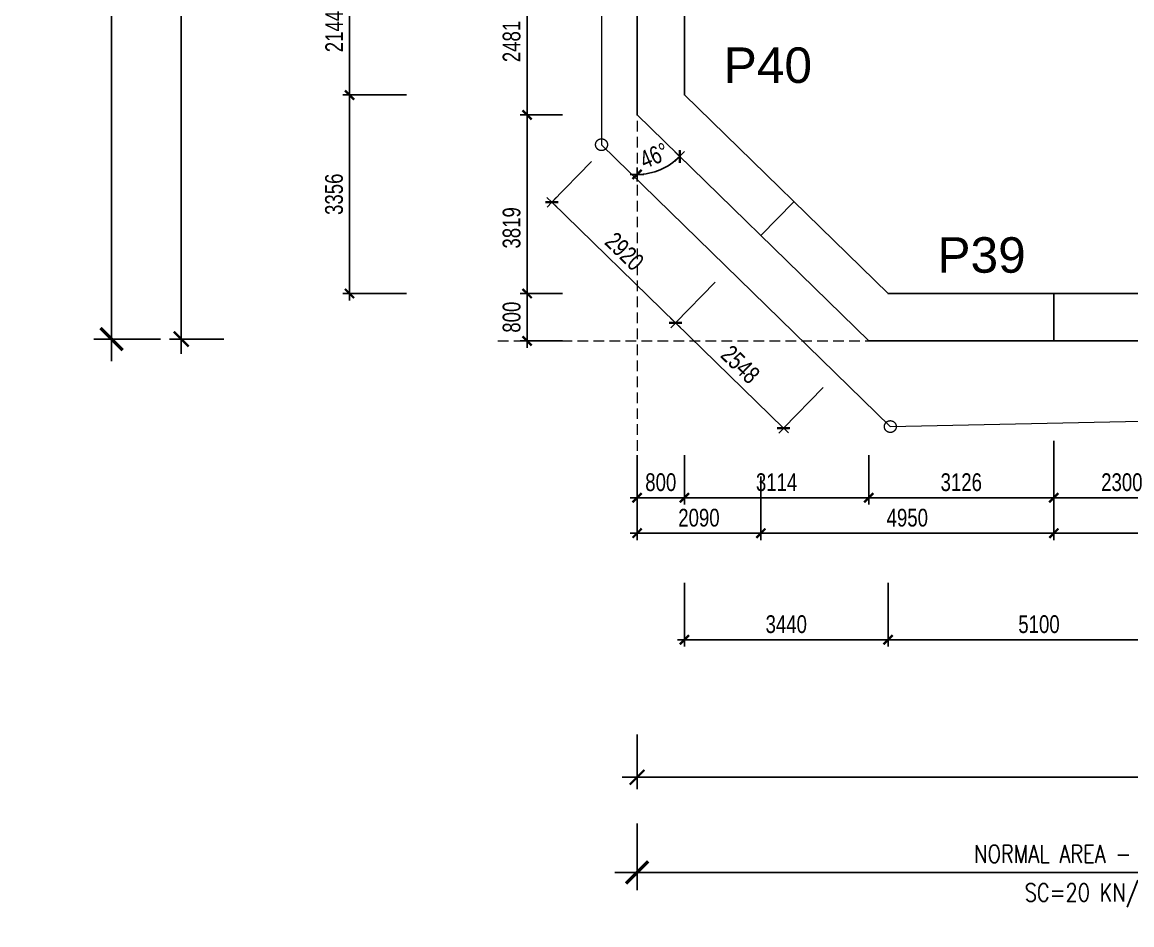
# Model space of a CAD drawing. Header units: millimetres. Extents: x 2611025 to 4139346, y -89870 to 101087.
# Drawn here: x 2637986 to 2656733, y -53906 to -38648 of the extents above; entities that cross this region are included whole.
import ezdxf

# ---------------------------------------------------------------- set-up
doc = ezdxf.new("R2010")
doc.units = ezdxf.units.MM
doc.header["$LTSCALE"] = 1200
doc.header["$PDMODE"] = 35
doc.linetypes.add('$$DASHED$$', pattern=[0.75, 0.5, -0.25])
doc.linetypes.add('ChainLines2', pattern=[3230, 2800, -140, 150, -140])
for name, color, linetype, lineweight in [('2D_SIKITI', 6, 'ChainLines2', 20), ('BOUND', 3, 'Continuous', 20), ('K-THUOC', 1, 'Continuous', 18)]:
    doc.layers.add(name, color=color, linetype=linetype, lineweight=lineweight)
for name, color, linetype in [('CDC.02.DIM', 1, 'Continuous'), ('CDC.06.TEXT', 2, 'Continuous'), ('WALL-RC', 2, 'Continuous')]:
    doc.layers.add(name, color=color, linetype=linetype)
doc.styles.add('1', font='arial.ttf', dxfattribs={"width": 0.75})
doc.styles.add('Arial', font='arial.ttf', dxfattribs={"height": 480})
doc.styles.add('DIMTEXT', font='romans.shx', dxfattribs={"width": 0.8})
doc.styles.add('SMTEXT', font='arial.ttf', dxfattribs={"width": 0.75})
doc.dimstyles.new('120X1', dxfattribs={"dimscale": 120, "dimtxt": 2.5, "dimasz": 0.008, "dimexe": 0, "dimexo": 0, "dimgap": 0.9, "dimtad": 1, "dimdec": 0, "dimzin": 13, "dimdsep": 46, "dimtxsty": '1', "dimblk1": 'CHEO', "dimblk2": 'CHEO', "dimsah": 1, "dimcen": 0, "dimclrd": 256, "dimclre": 256, "dimclrt": 3, "dimadec": 0, "dimazin": 0, "dimtfac": 1, "dimtdec": 0, "dimtix": 1, "dimtmove": 2, "dimatfit": 3, "dimldrblk": 'CHEO', "dimfxl": 8, "dimfxlon": 1, "dimtolj": 1, "dimtzin": 13, "dimarcsym": 0})
doc.dimstyles.new('BSV1-100', dxfattribs={"dimtxt": 300, "dimasz": 250, "dimexe": 200, "dimexo": 0, "dimgap": 108, "dimtad": 1, "dimdec": 0, "dimdsep": 46, "dimtxsty": 'SMTEXT', "dimblk": 'ARCHTICK', "dimcen": 100, "dimdle": 250, "dimclrd": 256, "dimclre": 256, "dimclrt": 1, "dimadec": 0, "dimazin": 0, "dimtfac": 1, "dimtdec": 0, "dimtix": 1, "dimtmove": 2, "dimatfit": 3, "dimfxl": 720, "dimfxlon": 1, "dimtolj": 1, "dimtzin": 0, "dimarcsym": 0})
doc.dimstyles.new('BSV100', dxfattribs={"dimscale": 1.5, "dimtxt": 300, "dimasz": 250, "dimexe": 200, "dimexo": 0, "dimgap": 108, "dimtad": 1, "dimdec": 0, "dimdsep": 46, "dimtxsty": 'SMTEXT', "dimblk": 'ARCHTICK', "dimcen": 100, "dimdle": 250, "dimclrd": 256, "dimclre": 256, "dimclrt": 2, "dimadec": 0, "dimazin": 0, "dimtfac": 1, "dimtdec": 0, "dimtix": 1, "dimtmove": 2, "dimatfit": 3, "dimfxl": 550, "dimfxlon": 1, "dimtolj": 1, "dimtzin": 0, "dimarcsym": 0})

# ---------------------------------------------------------------- blocks, each defined once
blk = doc.blocks.new('CHEO')
at = {"layer": 'CDC.02.DIM'}
for points in [[(-121, 0), (121, 0)], [(0, 121), (0, -121)]]:
    blk.add_lwpolyline(points, dxfattribs=at)
at = {"layer": 'CDC.02.DIM', "const_width": 40}
blk.add_lwpolyline([(80, 80), (-80, -81)], dxfattribs=at)
blk = doc.blocks.new('*D13')
at = {"layer": 'CDC.02.DIM', "lineweight": -2, "transparency": 16777216}
blk.add_arc((2648375, -40216), 1007, 270.0546, 315.6441, dxfattribs=at)
at = {"layer": 'Defpoints', "color": 0, "transparency": 16777216}
for p in [(2648375, -40216), (2648775, -40607), (2648639, -41188), (2652361, -44106), (2648375, -47403)]:
    blk.add_point(p, dxfattribs=at)
at = {"layer": 'CDC.02.DIM', "lineweight": -2, "transparency": 16777216, "xscale": 0.96, "yscale": 0.96, "zscale": 0.96}
for p, rotation in [((2649096, -40920), 45.6713953254055), ((2648375, -41223), 180.0272990575785)]:
    blk.add_blockref('CHEO', p, dxfattribs=dict(at, rotation=rotation))
at = {"layer": 'CDC.02.DIM', "color": 3, "transparency": 16777216, "insert": (2648664, -40904), "char_height": 300, "attachment_point": 5, "rotation": 22.8493, "style": '1'}
blk.add_mtext('\\A1;46°', dxfattribs=at)
blk = doc.blocks.new('_ArchTick')
at = {"color": 0, "linetype": 'ByBlock', "const_width": 0.15}
blk.add_lwpolyline([(-0.5, -0.5), (0.5, 0.5)], dxfattribs=at)
blk = doc.blocks.new('*D15')
at = {"layer": 'BOUND', "lineweight": -2, "transparency": 16777216}
for p, q in [((2648375, -50692), (2648375, -51612)), ((2672529, -50692), (2672529, -51612)), ((2672779, -51412), (2648125, -51412))]:
    blk.add_line(p, q, dxfattribs=at)
at = {"layer": 'Defpoints', "color": 0, "transparency": 16777216}
for p in [(2648375, -43323), (2672529, -43353), (2648375, -51412)]:
    blk.add_point(p, dxfattribs=at)
at = {"layer": 'BOUND', "lineweight": -2, "transparency": 16777216, "xscale": 250, "yscale": 250, "zscale": 250, "rotation": 180}
blk.add_blockref('_ArchTick', (2648375, -51412), dxfattribs=at)
at = {"layer": 'BOUND', "lineweight": -2, "transparency": 16777216, "xscale": 250, "yscale": 250, "zscale": 250}
blk.add_blockref('_ArchTick', (2672529, -51412), dxfattribs=at)
at = {"layer": 'BOUND', "color": 1, "transparency": 16777216, "insert": (2660452, -51149), "char_height": 300, "attachment_point": 5, "style": 'SMTEXT'}
blk.add_mtext('\\A1;GL= -1.50', dxfattribs=at)
blk = doc.blocks.new('*D16')
at = {"layer": 'BOUND', "lineweight": -2, "transparency": 16777216}
for p, q in [((2640673, -44255), (2640673, -7035)), ((2641393, -7285), (2640473, -7285)), ((2641393, -44005), (2640473, -44005))]:
    blk.add_line(p, q, dxfattribs=at)
at = {"layer": 'Defpoints', "color": 0, "transparency": 16777216}
for p in [(2640673, -7285), (2648144, -7285), (2648144, -44005)]:
    blk.add_point(p, dxfattribs=at)
at = {"layer": 'BOUND', "lineweight": -2, "transparency": 16777216, "xscale": 250, "yscale": 250, "zscale": 250}
for p, rotation in [((2640673, -7285), 90), ((2640673, -44005), 270)]:
    blk.add_blockref('_ArchTick', p, dxfattribs=dict(at, rotation=rotation))
at = {"layer": 'BOUND', "color": 1, "transparency": 16777216, "insert": (2640410, -25645), "char_height": 300, "attachment_point": 5, "rotation": 90, "style": 'SMTEXT'}
blk.add_mtext('\\A1;GL= -1.50', dxfattribs=at)
blk = doc.blocks.new('*D62')
at = {"layer": 'Defpoints', "color": 0, "transparency": 16777216}
for p in [(2648375, -43353), (2663715, -43353), (2648375, -53020)]:
    blk.add_point(p, dxfattribs=at)
at = {"layer": 'K-THUOC', "lineweight": -2, "transparency": 16777216}
for p, q in [((2648375, -52195), (2648375, -53320)), ((2663715, -52195), (2663715, -53320)), ((2664090, -53020), (2648000, -53020))]:
    blk.add_line(p, q, dxfattribs=at)
at = {"layer": 'K-THUOC', "lineweight": -2, "transparency": 16777216, "xscale": 375, "yscale": 375, "zscale": 375, "rotation": 180}
blk.add_blockref('_ArchTick', (2648375, -53020), dxfattribs=at)
at = {"layer": 'K-THUOC', "lineweight": -2, "transparency": 16777216, "xscale": 375, "yscale": 375, "zscale": 375}
blk.add_blockref('_ArchTick', (2663715, -53020), dxfattribs=at)
at = {"layer": 'K-THUOC', "color": 2, "transparency": 16777216, "char_height": 300, "attachment_point": 5, "style": 'DIMTEXT'}
for s, insert in [('\\A1;NORMAL AREA - TYPE 1', (2656045, -52708)), ('\\A1;SC=20 KN/m', (2656045, -53410))]:
    blk.add_mtext(s, dxfattribs=dict(at, insert=insert))
blk = doc.blocks.new('*D63')
at = {"layer": 'Defpoints', "color": 0, "transparency": 16777216}
for p in [(2639497, -27935), (2648375, -27935), (2648680, -44005)]:
    blk.add_point(p, dxfattribs=at)
at = {"layer": 'K-THUOC', "lineweight": -2, "transparency": 16777216}
for p, q in [((2639497, -44380), (2639497, -27560)), ((2640322, -27935), (2639197, -27935)), ((2640322, -44005), (2639197, -44005))]:
    blk.add_line(p, q, dxfattribs=at)
at = {"layer": 'K-THUOC', "lineweight": -2, "transparency": 16777216, "xscale": 375, "yscale": 375, "zscale": 375}
for p, rotation in [((2639497, -27935), 90), ((2639497, -44005), 270)]:
    blk.add_blockref('_ArchTick', p, dxfattribs=dict(at, rotation=rotation))
at = {"layer": 'K-THUOC', "color": 2, "transparency": 16777216, "char_height": 300, "attachment_point": 5, "rotation": 90, "style": 'DIMTEXT'}
for s, insert in [('\\A1;NORMAL AREA - TYPE 1', (2639185, -35970)), ('\\A1;SC=20 KN/m', (2639888, -35970))]:
    blk.add_mtext(s, dxfattribs=dict(at, insert=insert))
blk = doc.blocks.new('*D249')
at = {"layer": 'CDC.02.DIM', "lineweight": -2, "transparency": 16777216}
for p, q in [((2649696, -43044), (2649025, -43731)), ((2650849, -45510), (2649026, -43732)), ((2651520, -44823), (2650850, -45510))]:
    blk.add_line(p, q, dxfattribs=at)
at = {"layer": 'Defpoints', "color": 0, "transparency": 16777216}
for p in [(2650465, -42255), (2649025, -43731), (2652289, -44035)]:
    blk.add_point(p, dxfattribs=at)
at = {"layer": 'CDC.02.DIM', "lineweight": -2, "transparency": 16777216, "xscale": 0.96, "yscale": 0.96, "zscale": 0.96}
for p, rotation in [((2649025, -43731), 135.7221644071661), ((2650850, -45510), 315.7221644071661)]:
    blk.add_blockref('CHEO', p, dxfattribs=dict(at, rotation=rotation))
at = {"layer": 'CDC.02.DIM', "color": 3, "transparency": 16777216, "insert": (2650120, -44434), "char_height": 300, "attachment_point": 5, "rotation": 315.7222, "style": '1'}
blk.add_mtext('\\A1;2548', dxfattribs=at)
blk = doc.blocks.new('*D92')
at = {"layer": 'CDC.02.DIM', "lineweight": -2, "transparency": 16777216}
for p, q in [((2647605, -41004), (2646935, -41691)), ((2646936, -41692), (2649024, -43730)), ((2649695, -43044), (2649025, -43731))]:
    blk.add_line(p, q, dxfattribs=at)
at = {"layer": 'Defpoints', "color": 0, "transparency": 16777216}
for p in [(2648375, -40216), (2650465, -42255), (2649025, -43731)]:
    blk.add_point(p, dxfattribs=at)
at = {"layer": 'CDC.02.DIM', "lineweight": -2, "transparency": 16777216, "xscale": 0.96, "yscale": 0.96, "zscale": 0.96}
for p, rotation in [((2646935, -41691), 135.6959244166587), ((2649025, -43731), 315.6959244166587)]:
    blk.add_blockref('CHEO', p, dxfattribs=dict(at, rotation=rotation))
at = {"layer": 'CDC.02.DIM', "color": 3, "transparency": 16777216, "insert": (2648162, -42524), "char_height": 300, "attachment_point": 5, "rotation": 315.6959, "style": '1'}
blk.add_mtext('\\A1;2920', dxfattribs=at)
blk = doc.blocks.new('*D147')
at = {"layer": 'CDC.02.DIM', "lineweight": -2, "transparency": 16777216}
for p, q in [((2644477, -39879), (2643517, -39879)), ((2643517, -43234), (2643517, -39880)), ((2644477, -43235), (2643517, -43235))]:
    blk.add_line(p, q, dxfattribs=at)
at = {"layer": 'Defpoints', "color": 0, "transparency": 16777216}
for p in [(2643517, -39879), (2645317, -39879), (2645317, -43235)]:
    blk.add_point(p, dxfattribs=at)
at = {"layer": 'CDC.02.DIM', "lineweight": -2, "transparency": 16777216, "xscale": 0.96, "yscale": 0.96, "zscale": 0.96}
for p, rotation in [((2643517, -39879), 90), ((2643517, -43235), 270)]:
    blk.add_blockref('CHEO', p, dxfattribs=dict(at, rotation=rotation))
at = {"layer": 'CDC.02.DIM', "color": 3, "transparency": 16777216, "insert": (2643256, -41557), "char_height": 300, "attachment_point": 5, "rotation": 90, "style": '1'}
blk.add_mtext('\\A1;3356', dxfattribs=at)
blk = doc.blocks.new('*D148')
at = {"layer": 'CDC.02.DIM', "lineweight": -2, "transparency": 16777216}
for p, q in [((2644477, -37735), (2643517, -37735)), ((2643517, -39878), (2643517, -37736)), ((2644477, -39879), (2643517, -39879))]:
    blk.add_line(p, q, dxfattribs=at)
at = {"layer": 'Defpoints', "color": 0, "transparency": 16777216}
for p in [(2643517, -37735), (2645317, -37735), (2645317, -39879)]:
    blk.add_point(p, dxfattribs=at)
at = {"layer": 'CDC.02.DIM', "lineweight": -2, "transparency": 16777216, "xscale": 0.96, "yscale": 0.96, "zscale": 0.96}
for p, rotation in [((2643517, -37735), 90), ((2643517, -39879), 270)]:
    blk.add_blockref('CHEO', p, dxfattribs=dict(at, rotation=rotation))
at = {"layer": 'CDC.02.DIM', "color": 3, "transparency": 16777216, "insert": (2643258, -38807), "char_height": 300, "attachment_point": 5, "rotation": 90, "style": '1'}
blk.add_mtext('\\A1;2144', dxfattribs=at)
blk = doc.blocks.new('*D167')
at = {"layer": 'CDC.02.DIM', "lineweight": -2, "transparency": 16777216}
for p, q in [((2647117, -43235), (2646517, -43235)), ((2646517, -43236), (2646517, -44034)), ((2647117, -44035), (2646517, -44035))]:
    blk.add_line(p, q, dxfattribs=at)
at = {"layer": 'Defpoints', "color": 0, "transparency": 16777216}
for p in [(2647117, -43235), (2646517, -44035), (2647117, -44035)]:
    blk.add_point(p, dxfattribs=at)
at = {"layer": 'CDC.02.DIM', "lineweight": -2, "transparency": 16777216, "xscale": 0.96, "yscale": 0.96, "zscale": 0.96}
for p, rotation in [((2646517, -43235), 90), ((2646517, -44035), 270)]:
    blk.add_blockref('CHEO', p, dxfattribs=dict(at, rotation=rotation))
at = {"layer": 'CDC.02.DIM', "color": 3, "transparency": 16777216, "insert": (2646256, -43635), "char_height": 300, "attachment_point": 5, "rotation": 90, "style": '1'}
blk.add_mtext('\\A1;800', dxfattribs=at)
blk = doc.blocks.new('*D168')
at = {"layer": 'CDC.02.DIM', "lineweight": -2, "transparency": 16777216}
for p, q in [((2647117, -40216), (2646517, -40216)), ((2646517, -44034), (2646517, -40217)), ((2647117, -44035), (2646517, -44035))]:
    blk.add_line(p, q, dxfattribs=at)
at = {"layer": 'Defpoints', "color": 0, "transparency": 16777216}
for p in [(2646517, -40216), (2647117, -40216), (2647117, -44035)]:
    blk.add_point(p, dxfattribs=at)
at = {"layer": 'CDC.02.DIM', "lineweight": -2, "transparency": 16777216, "xscale": 0.96, "yscale": 0.96, "zscale": 0.96}
for p, rotation in [((2646517, -40216), 90), ((2646517, -44035), 270)]:
    blk.add_blockref('CHEO', p, dxfattribs=dict(at, rotation=rotation))
at = {"layer": 'CDC.02.DIM', "color": 3, "transparency": 16777216, "insert": (2646256, -42125), "char_height": 300, "attachment_point": 5, "rotation": 90, "style": '1'}
blk.add_mtext('\\A1;3819', dxfattribs=at)
blk = doc.blocks.new('*D187')
at = {"layer": 'CDC.02.DIM', "lineweight": -2, "transparency": 16777216}
for p, q in [((2647117, -37735), (2646517, -37735)), ((2646517, -40215), (2646517, -37736)), ((2647117, -40216), (2646517, -40216))]:
    blk.add_line(p, q, dxfattribs=at)
at = {"layer": 'Defpoints', "color": 0, "transparency": 16777216}
for p in [(2646517, -37735), (2647117, -37735), (2647117, -40216)]:
    blk.add_point(p, dxfattribs=at)
at = {"layer": 'CDC.02.DIM', "lineweight": -2, "transparency": 16777216, "xscale": 0.96, "yscale": 0.96, "zscale": 0.96}
for p, rotation in [((2646517, -37735), 90), ((2646517, -40216), 270)]:
    blk.add_blockref('CHEO', p, dxfattribs=dict(at, rotation=rotation))
at = {"layer": 'CDC.02.DIM', "color": 3, "transparency": 16777216, "insert": (2646256, -38975), "char_height": 300, "attachment_point": 5, "rotation": 90, "style": '1'}
blk.add_mtext('\\A1;2481', dxfattribs=at)
blk = doc.blocks.new('*D198')
at = {"layer": 'CDC.02.DIM', "lineweight": -2, "transparency": 16777216}
for p, q in [((2652615, -48127), (2652615, -49087)), ((2657715, -48127), (2657715, -49087)), ((2652616, -49087), (2657714, -49087))]:
    blk.add_line(p, q, dxfattribs=at)
at = {"layer": 'Defpoints', "color": 0, "transparency": 16777216}
for p in [(2652615, -45969), (2657715, -45969), (2657715, -49087)]:
    blk.add_point(p, dxfattribs=at)
at = {"layer": 'CDC.02.DIM', "lineweight": -2, "transparency": 16777216, "xscale": 0.96, "yscale": 0.96, "zscale": 0.96, "rotation": 180}
blk.add_blockref('CHEO', (2652615, -49087), dxfattribs=at)
at = {"layer": 'CDC.02.DIM', "lineweight": -2, "transparency": 16777216, "xscale": 0.96, "yscale": 0.96, "zscale": 0.96}
blk.add_blockref('CHEO', (2657715, -49087), dxfattribs=at)
at = {"layer": 'CDC.02.DIM', "color": 3, "transparency": 16777216, "insert": (2655165, -48826), "char_height": 300, "attachment_point": 5, "style": '1'}
blk.add_mtext('\\A1;5100', dxfattribs=at)
blk = doc.blocks.new('*D203')
at = {"layer": 'CDC.02.DIM', "lineweight": -2, "transparency": 16777216}
for p, q in [((2649175, -48127), (2649175, -49087)), ((2652615, -48127), (2652615, -49087)), ((2652614, -49087), (2649176, -49087))]:
    blk.add_line(p, q, dxfattribs=at)
at = {"layer": 'Defpoints', "color": 0, "transparency": 16777216}
for p in [(2649175, -45969), (2652615, -45969), (2649175, -49087)]:
    blk.add_point(p, dxfattribs=at)
at = {"layer": 'CDC.02.DIM', "lineweight": -2, "transparency": 16777216, "xscale": 0.96, "yscale": 0.96, "zscale": 0.96, "rotation": 180}
blk.add_blockref('CHEO', (2649175, -49087), dxfattribs=at)
at = {"layer": 'CDC.02.DIM', "lineweight": -2, "transparency": 16777216, "xscale": 0.96, "yscale": 0.96, "zscale": 0.96}
blk.add_blockref('CHEO', (2652615, -49087), dxfattribs=at)
at = {"layer": 'CDC.02.DIM', "color": 3, "transparency": 16777216, "insert": (2650895, -48826), "char_height": 300, "attachment_point": 5, "style": '1'}
blk.add_mtext('\\A1;3440', dxfattribs=at)
blk = doc.blocks.new('*D228')
at = {"layer": 'CDC.02.DIM', "lineweight": -2, "transparency": 16777216}
for p, q in [((2655415, -45969), (2655415, -46687)), ((2657715, -45969), (2657715, -46687)), ((2657714, -46687), (2655416, -46687))]:
    blk.add_line(p, q, dxfattribs=at)
at = {"layer": 'Defpoints', "color": 0, "transparency": 16777216}
for p in [(2655415, -45969), (2657715, -45969), (2655415, -46687)]:
    blk.add_point(p, dxfattribs=at)
at = {"layer": 'CDC.02.DIM', "lineweight": -2, "transparency": 16777216, "xscale": 0.96, "yscale": 0.96, "zscale": 0.96, "rotation": 180}
blk.add_blockref('CHEO', (2655415, -46687), dxfattribs=at)
at = {"layer": 'CDC.02.DIM', "lineweight": -2, "transparency": 16777216, "xscale": 0.96, "yscale": 0.96, "zscale": 0.96}
blk.add_blockref('CHEO', (2657715, -46687), dxfattribs=at)
at = {"layer": 'CDC.02.DIM', "color": 3, "transparency": 16777216, "insert": (2656565, -46426), "char_height": 300, "attachment_point": 5, "style": '1'}
blk.add_mtext('\\A1;2300', dxfattribs=at)
blk = doc.blocks.new('*D229')
at = {"layer": 'CDC.02.DIM', "lineweight": -2, "transparency": 16777216}
for p, q in [((2655415, -45727), (2655415, -46687)), ((2652289, -45969), (2652289, -46687)), ((2655414, -46687), (2652290, -46687))]:
    blk.add_line(p, q, dxfattribs=at)
at = {"layer": 'Defpoints', "color": 0, "transparency": 16777216}
for p in [(2655415, -44035), (2652289, -45969), (2652289, -46687)]:
    blk.add_point(p, dxfattribs=at)
at = {"layer": 'CDC.02.DIM', "lineweight": -2, "transparency": 16777216, "xscale": 0.96, "yscale": 0.96, "zscale": 0.96, "rotation": 180}
blk.add_blockref('CHEO', (2652289, -46687), dxfattribs=at)
at = {"layer": 'CDC.02.DIM', "lineweight": -2, "transparency": 16777216, "xscale": 0.96, "yscale": 0.96, "zscale": 0.96}
blk.add_blockref('CHEO', (2655415, -46687), dxfattribs=at)
at = {"layer": 'CDC.02.DIM', "color": 3, "transparency": 16777216, "insert": (2653852, -46426), "char_height": 300, "attachment_point": 5, "style": '1'}
blk.add_mtext('\\A1;3126', dxfattribs=at)
blk = doc.blocks.new('*D230')
at = {"layer": 'CDC.02.DIM', "lineweight": -2, "transparency": 16777216}
for p, q in [((2649175, -45969), (2649175, -46687)), ((2652289, -45969), (2652289, -46687)), ((2652288, -46687), (2649176, -46687))]:
    blk.add_line(p, q, dxfattribs=at)
at = {"layer": 'Defpoints', "color": 0, "transparency": 16777216}
for p in [(2649175, -45969), (2652289, -45969), (2649175, -46687)]:
    blk.add_point(p, dxfattribs=at)
at = {"layer": 'CDC.02.DIM', "lineweight": -2, "transparency": 16777216, "xscale": 0.96, "yscale": 0.96, "zscale": 0.96, "rotation": 180}
blk.add_blockref('CHEO', (2649175, -46687), dxfattribs=at)
at = {"layer": 'CDC.02.DIM', "lineweight": -2, "transparency": 16777216, "xscale": 0.96, "yscale": 0.96, "zscale": 0.96}
blk.add_blockref('CHEO', (2652289, -46687), dxfattribs=at)
at = {"layer": 'CDC.02.DIM', "color": 3, "transparency": 16777216, "insert": (2650732, -46426), "char_height": 300, "attachment_point": 5, "style": '1'}
blk.add_mtext('\\A1;3114', dxfattribs=at)
blk = doc.blocks.new('*D231')
at = {"layer": 'CDC.02.DIM', "lineweight": -2, "transparency": 16777216}
for p, q in [((2648375, -45969), (2648375, -46687)), ((2649175, -45969), (2649175, -46687)), ((2649174, -46687), (2648376, -46687))]:
    blk.add_line(p, q, dxfattribs=at)
at = {"layer": 'Defpoints', "color": 0, "transparency": 16777216}
for p in [(2648375, -45969), (2649175, -45969), (2648375, -46687)]:
    blk.add_point(p, dxfattribs=at)
at = {"layer": 'CDC.02.DIM', "lineweight": -2, "transparency": 16777216, "xscale": 0.96, "yscale": 0.96, "zscale": 0.96, "rotation": 180}
blk.add_blockref('CHEO', (2648375, -46687), dxfattribs=at)
at = {"layer": 'CDC.02.DIM', "lineweight": -2, "transparency": 16777216, "xscale": 0.96, "yscale": 0.96, "zscale": 0.96}
blk.add_blockref('CHEO', (2649175, -46687), dxfattribs=at)
at = {"layer": 'CDC.02.DIM', "color": 3, "transparency": 16777216, "insert": (2648775, -46426), "char_height": 300, "attachment_point": 5, "style": '1'}
blk.add_mtext('\\A1;800', dxfattribs=at)
blk = doc.blocks.new('*D244')
at = {"layer": 'CDC.02.DIM', "lineweight": -2, "transparency": 16777216}
for p, q in [((2655415, -46327), (2655415, -47287)), ((2661115, -46327), (2661115, -47287)), ((2661114, -47287), (2655416, -47287))]:
    blk.add_line(p, q, dxfattribs=at)
at = {"layer": 'Defpoints', "color": 0, "transparency": 16777216}
for p in [(2655415, -45969), (2661115, -45969), (2655415, -47287)]:
    blk.add_point(p, dxfattribs=at)
at = {"layer": 'CDC.02.DIM', "lineweight": -2, "transparency": 16777216, "xscale": 0.96, "yscale": 0.96, "zscale": 0.96, "rotation": 180}
blk.add_blockref('CHEO', (2655415, -47287), dxfattribs=at)
at = {"layer": 'CDC.02.DIM', "lineweight": -2, "transparency": 16777216, "xscale": 0.96, "yscale": 0.96, "zscale": 0.96}
blk.add_blockref('CHEO', (2661115, -47287), dxfattribs=at)
at = {"layer": 'CDC.02.DIM', "color": 3, "transparency": 16777216, "insert": (2658265, -47026), "char_height": 300, "attachment_point": 5, "style": '1'}
blk.add_mtext('\\A1;5700', dxfattribs=at)
blk = doc.blocks.new('*D245')
at = {"layer": 'CDC.02.DIM', "lineweight": -2, "transparency": 16777216}
for p, q in [((2650465, -46327), (2650465, -47287)), ((2655415, -46327), (2655415, -47287)), ((2655414, -47287), (2650466, -47287))]:
    blk.add_line(p, q, dxfattribs=at)
at = {"layer": 'Defpoints', "color": 0, "transparency": 16777216}
for p in [(2650465, -45969), (2655415, -45969), (2650465, -47287)]:
    blk.add_point(p, dxfattribs=at)
at = {"layer": 'CDC.02.DIM', "lineweight": -2, "transparency": 16777216, "xscale": 0.96, "yscale": 0.96, "zscale": 0.96, "rotation": 180}
blk.add_blockref('CHEO', (2650465, -47287), dxfattribs=at)
at = {"layer": 'CDC.02.DIM', "lineweight": -2, "transparency": 16777216, "xscale": 0.96, "yscale": 0.96, "zscale": 0.96}
blk.add_blockref('CHEO', (2655415, -47287), dxfattribs=at)
at = {"layer": 'CDC.02.DIM', "color": 3, "transparency": 16777216, "insert": (2652940, -47026), "char_height": 300, "attachment_point": 5, "style": '1'}
blk.add_mtext('\\A1;4950', dxfattribs=at)
blk = doc.blocks.new('*D246')
at = {"layer": 'CDC.02.DIM', "lineweight": -2, "transparency": 16777216}
for p, q in [((2648375, -46327), (2648375, -47287)), ((2650465, -46327), (2650465, -47287)), ((2650464, -47287), (2648376, -47287))]:
    blk.add_line(p, q, dxfattribs=at)
at = {"layer": 'Defpoints', "color": 0, "transparency": 16777216}
for p in [(2648375, -45969), (2650465, -45969), (2648375, -47287)]:
    blk.add_point(p, dxfattribs=at)
at = {"layer": 'CDC.02.DIM', "lineweight": -2, "transparency": 16777216, "xscale": 0.96, "yscale": 0.96, "zscale": 0.96, "rotation": 180}
blk.add_blockref('CHEO', (2648375, -47287), dxfattribs=at)
at = {"layer": 'CDC.02.DIM', "lineweight": -2, "transparency": 16777216, "xscale": 0.96, "yscale": 0.96, "zscale": 0.96}
blk.add_blockref('CHEO', (2650465, -47287), dxfattribs=at)
at = {"layer": 'CDC.02.DIM', "color": 3, "transparency": 16777216, "insert": (2649420, -47026), "char_height": 300, "attachment_point": 5, "style": '1'}
blk.add_mtext('\\A1;2090', dxfattribs=at)

msp = doc.modelspace()

# ---------------------------------------------------------------- linework, layer by layer
at = {"layer": '2D_SIKITI', "color": 220, "true_color": 0xff00bf}
for p, q in [((2647774, -6579.5), (2647774, -40719.1)), ((2647774, -40719.1), (2652652.6, -45484)), ((2652652.6, -45484), (2659877.6, -45327.6))]:
    msp.add_line(p, q, dxfattribs=at)
for centre in [(2647774, -40719.1), (2652652.6, -45484)]:
    msp.add_circle(centre, 100, dxfattribs=at)
at = {"layer": 'BOUND', "color": 8, "linetype": '$$DASHED$$', "ltscale": 0.3}
for p, q in [((2648374.7, -40045.8), (2648374.7, -47403)), ((2646019.9, -44034.6), (2715337, -44034.6))]:
    msp.add_line(p, q, dxfattribs=at)
at = {"layer": 'WALL-RC'}
for p, q in [((2650465.1, -42255), (2651023.7, -41682.4)), ((2655415, -43234.6), (2655415, -44034.6))]:
    msp.add_line(p, q, dxfattribs=at)
for points in [[(2648374.7, -20834.6), (2648374.7, -7284.6), (2656814.7, -7284.6), (2664314.7, -7284.6), (2710450.8, -7284.6), (2712433.3, -9265.8), (2712864.7, -15928.7), (2712864.7, -41284), (2707874.4, -43779.1), (2699026.3, -44034.6), (2660714.7, -44034.6), (2658914.7, -44034.6), (2652289.1, -44034.6), (2648374.7, -40215.7), (2648374.7, -21134.1)], [(2649174.7, -20834.6), (2649174.7, -8084.6), (2656814.7, -8084.6), (2664314.7, -8084.6), (2710119.6, -8084.6), (2711654.5, -9618.5), (2712064.7, -15954.6), (2712064.7, -40789.6), (2707674.7, -42984.6), (2699014.7, -43234.6), (2660714.7, -43234.6), (2658914.7, -43234.6), (2652614.7, -43234.6), (2649174.7, -39878.6), (2649174.7, -21134.1)]]:
    msp.add_lwpolyline(points, dxfattribs=at)

# ---------------------------------------------------------------- texts
at = {"layer": 'CDC.06.TEXT', "ltscale": 0.5, "char_height": 600, "attachment_point": 1, "style": 'Arial'}
for s, insert in [('P40', (2649839.2, -39074.8)), ('{\\fArial|b0|i0|c163|p34;P3}9', (2653449.4, -42283.3))]:
    msp.add_mtext_dynamic_manual_height_columns(s, width=1245.05, gutter_width=1250, heights=[0], dxfattribs=dict(at, insert=insert))

# ---------------------------------------------------------------- dimensions: what is measured, and where the dimension line sits
at = {"layer": 'BOUND'}
dim = msp.add_linear_dim(base=(2640673, -7284.6), p1=(2648144.4, -44004.9), p2=(2648144.4, -7284.6), angle=90, text='GL= -1.50', dimstyle='BSV1-100', dxfattribs=at)
dim.commit()
dim.dimension.update_dxf_attribs({"geometry": '*D16', "text_midpoint": (2640409.8, -25644.8)})
dim = msp.add_linear_dim(base=(2648374.7, -51411.9), p1=(2672529, -43352.9), p2=(2648374.7, -43323.3), text='GL= -1.50', dimstyle='BSV1-100', dxfattribs=at)
dim.commit()
dim.dimension.update_dxf_attribs({"geometry": '*D15', "text_midpoint": (2660451.9, -51148.8)})
at = {"layer": 'CDC.02.DIM'}
for base, p1, p2, picture, middle in [((2643517, -37734.6), (2645317, -39878.6), (2645317, -37734.6), '*D148', (2643258.4, -38806.6)), ((2646517.1, -37734.6), (2647117.1, -40215.7), (2647117.1, -37734.6), '*D187', (2646256, -38975.2)), ((2643517, -39878.6), (2645317, -43234.6), (2645317, -39878.6), '*D147', (2643255.8, -41556.6)), ((2646517.1, -40215.7), (2647117.1, -44034.6), (2647117.1, -40215.7), '*D168', (2646255.9, -42125.2)), ((2646517.1, -44034.6), (2647117.1, -43234.6), (2647117.1, -44034.6), '*D167', (2646256, -43634.6))]:
    dim = msp.add_linear_dim(base=base, p1=p1, p2=p2, angle=90, dimstyle='120X1', dxfattribs=at)
    dim.commit()
    dim.dimension.update_dxf_attribs({"geometry": picture, "text_midpoint": middle})
for p1, distance, picture, middle in [((2648374.7, -40215.7), -2061.5, '*D92', (2648162.2, -42524)), ((2652289.1, -44034.6), 2061.5, '*D249', (2650120, -44434))]:
    dim = msp.add_aligned_dim(p1=p1, p2=(2650464.6, -42255.5), distance=distance, dimstyle='120X1', dxfattribs=at)
    dim.commit()
    dim.dimension.update_dxf_attribs({"geometry": picture, "text_midpoint": middle})
dim = msp.add_angular_dim_2l(base=(2648639.4, -41188), line1=((2648775.3, -40606.9), (2652361.2, -44106.3)), line2=((2648374.7, -40215.7), (2648374.7, -47403)), dimstyle='120X1', dxfattribs=at)
dim.commit()
dim.dimension.update_dxf_attribs({"geometry": '*D13', "text_midpoint": (2648664.5, -40903.6)})
for base, p1, p2, picture, middle in [((2652289.1, -46686.8), (2655415, -44034.6), (2652289.1, -45969), '*D229', (2653852.1, -46425.6)), ((2648374.7, -46686.8), (2649174.7, -45969), (2648374.7, -45969), '*D231', (2648774.7, -46425.7)), ((2648374.7, -47286.8), (2650464.6, -45969), (2648374.7, -45969), '*D246', (2649419.7, -47025.7)), ((2649174.7, -49086.8), (2652614.7, -45969), (2649174.7, -45969), '*D203', (2650894.7, -48825.6)), ((2649174.7, -46686.8), (2652289.1, -45969), (2649174.7, -45969), '*D230', (2650731.9, -46425.6)), ((2650464.6, -47286.8), (2655415, -45969), (2650464.6, -45969), '*D245', (2652939.8, -47025.7)), ((2657714.7, -49086.8), (2652614.7, -45969), (2657714.7, -45969), '*D198', (2655164.7, -48825.7)), ((2655415, -46686.8), (2657714.7, -45969), (2655415, -45969), '*D228', (2656564.9, -46425.6)), ((2655415, -47286.8), (2661115, -45969), (2655415, -45969), '*D244', (2658265, -47025.7))]:
    dim = msp.add_linear_dim(base=base, p1=p1, p2=p2, dimstyle='120X1', dxfattribs=at)
    dim.commit()
    dim.dimension.update_dxf_attribs({"geometry": picture, "text_midpoint": middle})
at = {"layer": 'K-THUOC'}
dim = msp.add_linear_dim(base=(2639497.3, -27934.6), p1=(2648679.9, -44004.9), p2=(2648374.7, -27934.6), angle=270, text='NORMAL AREA - TYPE 1\\XSC=20 KN/m', dimstyle='BSV100', override={"dimtxt": 200, "dimtxsty": 'DIMTEXT'}, dxfattribs=at)
dim.commit()
dim.dimension.update_dxf_attribs({"geometry": '*D63', "text_midpoint": (2639497.3, -35969.8)})
dim = msp.add_linear_dim(base=(2648374.7, -53019.5), p1=(2663714.7, -43352.9), p2=(2648374.7, -43352.9), text='NORMAL AREA - TYPE 1\\XSC=20 KN/m', dimstyle='BSV100', override={"dimtxt": 200, "dimtxsty": 'DIMTEXT'}, dxfattribs=at)
dim.commit()
dim.dimension.update_dxf_attribs({"geometry": '*D62', "text_midpoint": (2656044.7, -53019.5)})

doc.saveas('drawing.dxf')
